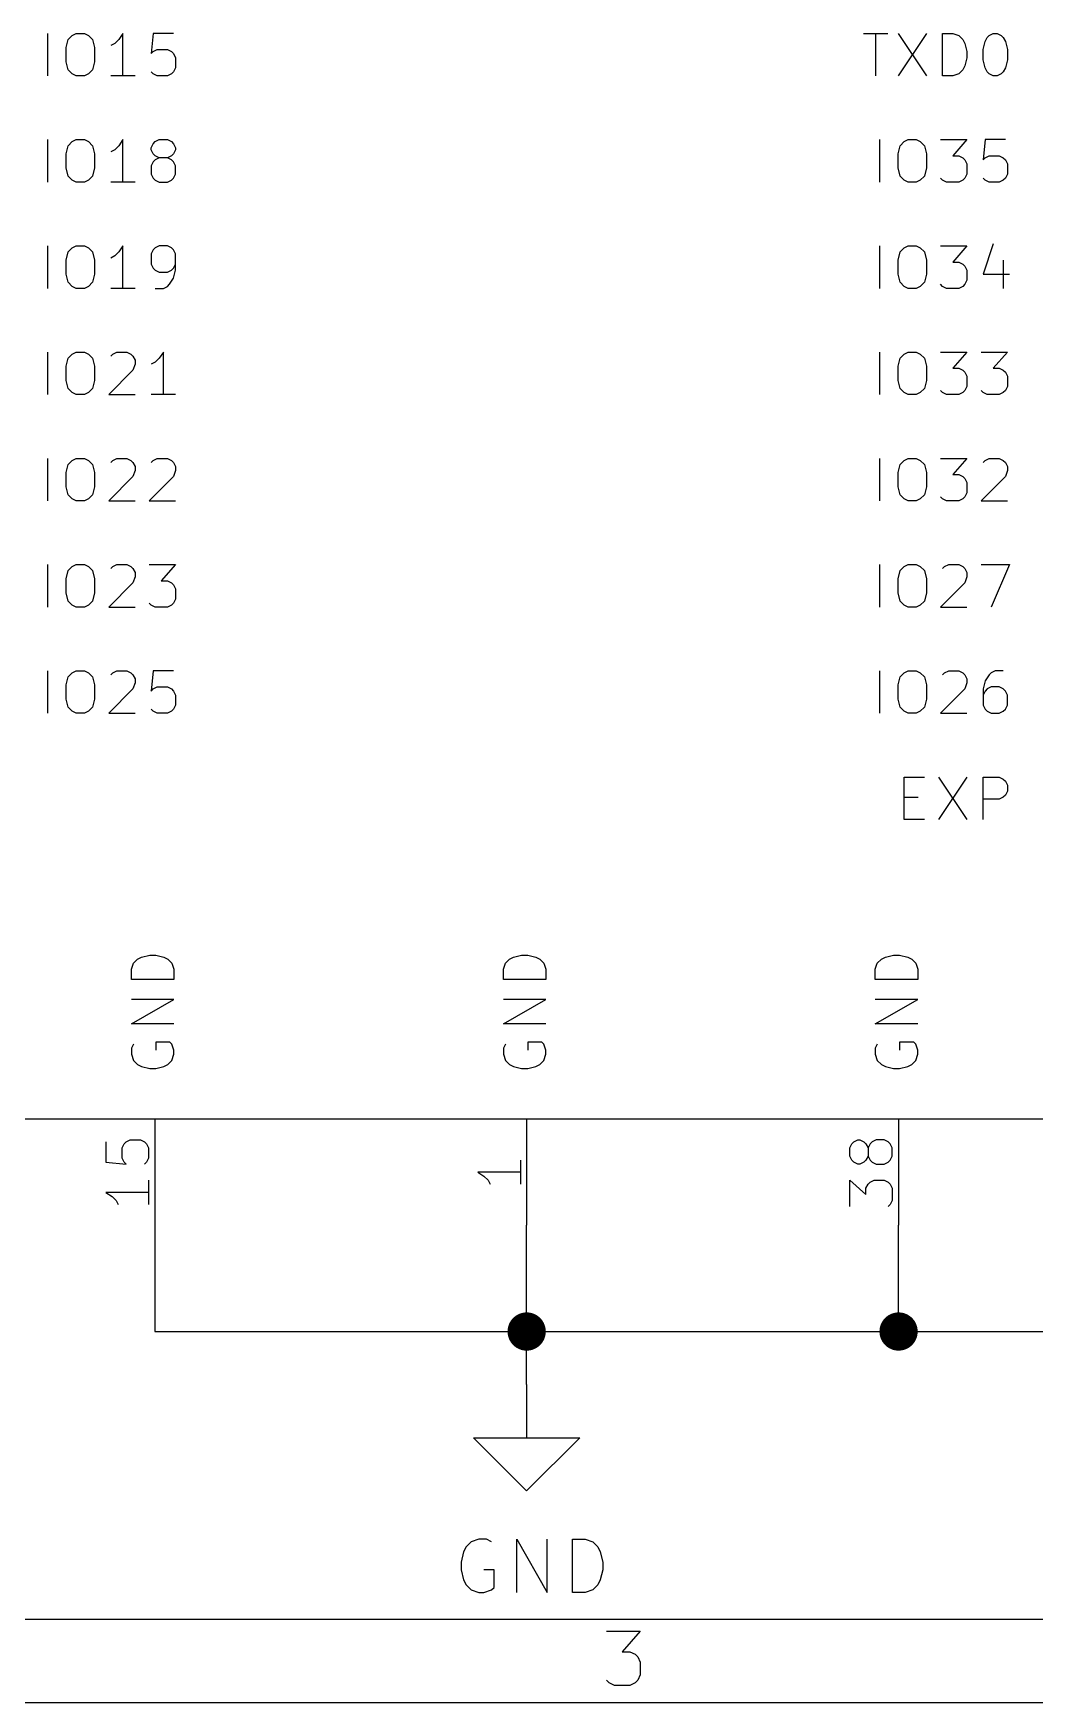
# Model space of a CAD drawing. Extents: x 0.4 to 16.1, y -11.3 to -0.4.
# Drawn here: x 4.786 to 5.728, y -11.299 to -9.728 of the extents above; entities that cross this region are included whole.
import ezdxf

# ---------------------------------------------------------------- set-up
doc = ezdxf.new("R2010")
doc.units = 0
doc.header["$MEASUREMENT"] = 0
for name, color, linetype in [('BLUE4', 5, 'CONTINUOUS'), ('BROWN2', 54, 'CONTINUOUS'), ('MAGENTA2', 6, 'CONTINUOUS'), ('MAGENTA3', 221, 'CONTINUOUS')]:
    doc.layers.add(name, color=color, linetype=linetype)

msp = doc.modelspace()

# ---------------------------------------------------------------- linework, layer by layer
at = {"layer": 'BLUE4', "linetype": 'CONTINUOUS'}
for p, q in [((4.85409, -10.7714), (4.85409, -10.7905)), ((4.86933, -10.7771), (4.87124, -10.7733)), ((4.86933, -10.7867), (4.86933, -10.7771)), ((4.87124, -10.7733), (4.87314, -10.7714)), ((4.87314, -10.7714), (4.87695, -10.7695)), ((4.87695, -10.7695), (4.88647, -10.7695)), ((4.88647, -10.7695), (4.89028, -10.7714)), ((4.89028, -10.7714), (4.89219, -10.7733)), ((4.89219, -10.7733), (4.89409, -10.7771)), ((4.89409, -10.7771), (4.89409, -10.7867)), ((5.55409, -10.7771), (5.556, -10.7733)), ((5.55409, -10.7848), (5.55409, -10.7771)), ((5.556, -10.7733), (5.5579, -10.7714)), ((5.5579, -10.7714), (5.56171, -10.7695)), ((5.56171, -10.7695), (5.56362, -10.7695)), ((5.56362, -10.7695), (5.56743, -10.7714)), ((5.56743, -10.7714), (5.56933, -10.7733)), ((5.56933, -10.7733), (5.57124, -10.7771)), ((5.57314, -10.7733), (5.57124, -10.7771)), ((5.57124, -10.7771), (5.57124, -10.7848)), ((5.57505, -10.7714), (5.57314, -10.7733)), ((5.57885, -10.7695), (5.57505, -10.7714)), ((5.58647, -10.7695), (5.57885, -10.7695)), ((5.59028, -10.7714), (5.58647, -10.7695)), ((5.59219, -10.7733), (5.59028, -10.7714)), ((5.59409, -10.7771), (5.59219, -10.7733)), ((5.59409, -10.7848), (5.59409, -10.7771)), ((4.85409, -10.7905), (4.87314, -10.7924)), ((4.87124, -10.7905), (4.86933, -10.7867)), ((4.87314, -10.7924), (4.87124, -10.7905)), ((4.89219, -10.7905), (4.89028, -10.7924)), ((4.89409, -10.7867), (4.89219, -10.7905)), ((5.24409, -10.7886), (5.24409, -10.8114)), ((5.556, -10.7886), (5.55409, -10.7848)), ((5.5579, -10.7905), (5.556, -10.7886)), ((5.56171, -10.7924), (5.5579, -10.7905)), ((5.56362, -10.7924), (5.56171, -10.7924)), ((5.56743, -10.7905), (5.56362, -10.7924)), ((5.56933, -10.7886), (5.56743, -10.7905)), ((5.57124, -10.7848), (5.56933, -10.7886)), ((5.57124, -10.7848), (5.57314, -10.7886)), ((5.57314, -10.7886), (5.57505, -10.7905)), ((5.57505, -10.7905), (5.57885, -10.7924)), ((5.57885, -10.7924), (5.58647, -10.7924)), ((5.58647, -10.7924), (5.59028, -10.7905)), ((5.59028, -10.7905), (5.59219, -10.7886)), ((5.59219, -10.7886), (5.59409, -10.7848)), ((4.89409, -10.8076), (4.89409, -10.8305)), ((5.24409, -10.8), (5.20409, -10.8)), ((5.20409, -10.8), (5.20981, -10.8038)), ((5.20981, -10.8038), (5.21362, -10.8076)), ((5.21362, -10.8076), (5.21552, -10.8114)), ((5.55409, -10.8324), (5.55409, -10.8076)), ((5.55409, -10.8076), (5.56933, -10.8209)), ((5.57124, -10.8114), (5.57314, -10.8095)), ((5.57314, -10.8095), (5.57695, -10.8076)), ((5.57695, -10.8076), (5.58647, -10.8076)), ((5.58647, -10.8076), (5.59028, -10.8095)), ((5.59028, -10.8095), (5.59219, -10.8114)), ((4.89409, -10.819), (4.85409, -10.819)), ((4.85409, -10.819), (4.85981, -10.8229)), ((4.85981, -10.8229), (4.86362, -10.8267)), ((5.56933, -10.8152), (5.57124, -10.8114)), ((5.56933, -10.8209), (5.56933, -10.8152)), ((5.59219, -10.8114), (5.59409, -10.8152)), ((5.59409, -10.8152), (5.59409, -10.8267)), ((4.86362, -10.8267), (4.86552, -10.8305)), ((5.59219, -10.8305), (5.59028, -10.8324)), ((5.59409, -10.8267), (5.59219, -10.8305))]:
    msp.add_line(p, q, dxfattribs=at)
at = {"layer": 'BROWN2', "linetype": 'CONTINUOUS'}
for p, q in [((5.75, -10.75), (4.75, -10.75)), ((4.9, -10.75), (4.9, -10.85)), ((5.25, -10.75), (5.25, -10.85)), ((5.6, -10.75), (5.6, -10.85)), ((5.25, -11), (5.25, -11.05)), ((5.25, -11.1), (5.2, -11.05)), ((5.2, -11.05), (5.25, -11.05)), ((5.25, -11.05), (5.3, -11.05)), ((5.3, -11.05), (5.25, -11.1)), ((0.47244, -11.2206), (16.0626, -11.2206)), ((5.32522, -11.2319), (5.35691, -11.2319)), ((5.35691, -11.2319), (5.33985, -11.2514)), ((5.33985, -11.2514), (5.34716, -11.2514)), ((5.34716, -11.2514), (5.35203, -11.2538)), ((5.35203, -11.2538), (5.35447, -11.2563)), ((5.35447, -11.2563), (5.35691, -11.2611)), ((5.35691, -11.2611), (5.35691, -11.2733)), ((5.32766, -11.2806), (5.32522, -11.2782)), ((5.33254, -11.2831), (5.32766, -11.2806)), ((5.35203, -11.2806), (5.34716, -11.2831)), ((5.35447, -11.2782), (5.35203, -11.2806)), ((5.35691, -11.2733), (5.35447, -11.2782)), ((5.34716, -11.2831), (5.33254, -11.2831)), ((0.3937, -11.2993), (16.1413, -11.2993))]:
    msp.add_line(p, q, dxfattribs=at)
at = {"layer": 'MAGENTA2', "linetype": 'CONTINUOUS'}
for p, q in [((4.79952, -9.76809), (4.79952, -9.72809)), ((4.81667, -9.74143), (4.81857, -9.73381)), ((4.81667, -9.75476), (4.81667, -9.74143)), ((4.81857, -9.73381), (4.82238, -9.73)), ((4.82238, -9.73), (4.82619, -9.72809)), ((4.82619, -9.72809), (4.83381, -9.72809)), ((4.83381, -9.72809), (4.83762, -9.73)), ((4.83762, -9.73), (4.84143, -9.73381)), ((4.84143, -9.73381), (4.84333, -9.74143)), ((4.84333, -9.74143), (4.84333, -9.75476)), ((4.86238, -9.73762), (4.85857, -9.73952)), ((4.86619, -9.73381), (4.86238, -9.73762)), ((4.87, -9.72809), (4.86619, -9.73381)), ((4.87, -9.76809), (4.87, -9.72809)), ((4.89857, -9.72809), (4.89667, -9.74714)), ((4.91762, -9.72809), (4.89857, -9.72809)), ((5.56714, -9.72809), (5.59, -9.72809)), ((5.57857, -9.76809), (5.57857, -9.72809)), ((5.59952, -9.72809), (5.62619, -9.76809)), ((5.62619, -9.72809), (5.59952, -9.76809)), ((5.64143, -9.76809), (5.64143, -9.72809)), ((5.64143, -9.72809), (5.65095, -9.72809)), ((5.65095, -9.72809), (5.65667, -9.73)), ((5.65667, -9.73), (5.66047, -9.73381)), ((5.66047, -9.73381), (5.66238, -9.73762)), ((5.66238, -9.73762), (5.66428, -9.74524)), ((5.67952, -9.74333), (5.68143, -9.73571)), ((5.68143, -9.73571), (5.68333, -9.7319)), ((5.68333, -9.7319), (5.68524, -9.73)), ((5.68524, -9.73), (5.68905, -9.72809)), ((5.68905, -9.72809), (5.69285, -9.72809)), ((5.69285, -9.72809), (5.69667, -9.73)), ((5.69667, -9.73), (5.69857, -9.7319)), ((5.69857, -9.7319), (5.70047, -9.73571)), ((5.70047, -9.73571), (5.70238, -9.74333)), ((4.81857, -9.76238), (4.81667, -9.75476)), ((4.84333, -9.75476), (4.84143, -9.76238)), ((4.89667, -9.74714), (4.89857, -9.74524)), ((4.89857, -9.74524), (4.90238, -9.74333)), ((4.90238, -9.74333), (4.9119, -9.74333)), ((4.9119, -9.74333), (4.91571, -9.74524)), ((4.91571, -9.74524), (4.91762, -9.74714)), ((4.91762, -9.74714), (4.91952, -9.75095)), ((4.91952, -9.75095), (4.91952, -9.76047)), ((5.66428, -9.75095), (5.66238, -9.75857)), ((5.66428, -9.74524), (5.66428, -9.75095)), ((5.67952, -9.75285), (5.67952, -9.74333)), ((5.68143, -9.76047), (5.67952, -9.75285)), ((5.70238, -9.75285), (5.70047, -9.76047)), ((5.70238, -9.74333), (5.70238, -9.75285)), ((4.82238, -9.76619), (4.81857, -9.76238)), ((4.82619, -9.76809), (4.82238, -9.76619)), ((4.83381, -9.76809), (4.82619, -9.76809)), ((4.83762, -9.76619), (4.83381, -9.76809)), ((4.84143, -9.76238), (4.83762, -9.76619)), ((4.88143, -9.76809), (4.85857, -9.76809)), ((4.89857, -9.76619), (4.89667, -9.76428)), ((4.90238, -9.76809), (4.89857, -9.76619)), ((4.9119, -9.76809), (4.90238, -9.76809)), ((4.91571, -9.76619), (4.9119, -9.76809)), ((4.91762, -9.76428), (4.91571, -9.76619)), ((4.91952, -9.76047), (4.91762, -9.76428)), ((5.65095, -9.76809), (5.64143, -9.76809)), ((5.65667, -9.76619), (5.65095, -9.76809)), ((5.66047, -9.76238), (5.65667, -9.76619)), ((5.66238, -9.75857), (5.66047, -9.76238)), ((5.68333, -9.76428), (5.68143, -9.76047)), ((5.68524, -9.76619), (5.68333, -9.76428)), ((5.68905, -9.76809), (5.68524, -9.76619)), ((5.69285, -9.76809), (5.68905, -9.76809)), ((5.69667, -9.76619), (5.69285, -9.76809)), ((5.69857, -9.76428), (5.69667, -9.76619)), ((5.70047, -9.76047), (5.69857, -9.76428)), ((4.79952, -9.86809), (4.79952, -9.82809)), ((4.81667, -9.84143), (4.81857, -9.83381)), ((4.81857, -9.83381), (4.82238, -9.83)), ((4.82238, -9.83), (4.82619, -9.82809)), ((4.82619, -9.82809), (4.83381, -9.82809)), ((4.83381, -9.82809), (4.83762, -9.83)), ((4.83762, -9.83), (4.84143, -9.83381)), ((4.84143, -9.83381), (4.84333, -9.84143)), ((4.86619, -9.83381), (4.86238, -9.83762)), ((4.87, -9.82809), (4.86619, -9.83381)), ((4.87, -9.86809), (4.87, -9.82809)), ((4.89667, -9.83571), (4.89857, -9.8319)), ((4.89667, -9.83762), (4.89667, -9.83571)), ((4.89857, -9.8319), (4.90047, -9.83)), ((4.90047, -9.83), (4.90428, -9.82809)), ((4.90428, -9.82809), (4.9119, -9.82809)), ((4.9119, -9.82809), (4.91571, -9.83)), ((4.91571, -9.83), (4.91762, -9.8319)), ((4.91762, -9.8319), (4.91952, -9.83571)), ((4.91952, -9.83571), (4.91952, -9.83762)), ((5.58238, -9.86809), (5.58238, -9.82809)), ((5.59952, -9.84143), (5.60143, -9.83381)), ((5.60143, -9.83381), (5.60524, -9.83)), ((5.60524, -9.83), (5.60905, -9.82809)), ((5.60905, -9.82809), (5.61667, -9.82809)), ((5.61667, -9.82809), (5.62047, -9.83)), ((5.62047, -9.83), (5.62428, -9.83381)), ((5.62428, -9.83381), (5.62619, -9.84143)), ((5.63952, -9.82809), (5.66428, -9.82809)), ((5.66428, -9.82809), (5.65095, -9.84333)), ((5.68143, -9.82809), (5.67952, -9.84714)), ((5.70047, -9.82809), (5.68143, -9.82809)), ((4.81667, -9.85476), (4.81667, -9.84143)), ((4.84333, -9.84143), (4.84333, -9.85476)), ((4.86238, -9.83762), (4.85857, -9.83952)), ((4.89857, -9.84143), (4.89667, -9.83762)), ((4.89857, -9.84905), (4.89667, -9.85285)), ((4.90047, -9.84333), (4.89857, -9.84143)), ((4.90047, -9.84714), (4.89857, -9.84905)), ((4.90428, -9.84524), (4.90047, -9.84333)), ((4.90428, -9.84524), (4.90047, -9.84714)), ((4.9119, -9.84524), (4.90428, -9.84524)), ((4.91571, -9.84333), (4.9119, -9.84524)), ((4.91571, -9.84714), (4.9119, -9.84524)), ((4.91762, -9.84143), (4.91571, -9.84333)), ((4.91762, -9.84905), (4.91571, -9.84714)), ((4.91952, -9.83762), (4.91762, -9.84143)), ((4.91952, -9.85285), (4.91762, -9.84905)), ((5.59952, -9.85476), (5.59952, -9.84143)), ((5.62619, -9.84143), (5.62619, -9.85476)), ((5.65095, -9.84333), (5.65667, -9.84333)), ((5.65667, -9.84333), (5.66047, -9.84524)), ((5.66047, -9.84524), (5.66238, -9.84714)), ((5.66238, -9.84714), (5.66428, -9.85095)), ((5.66428, -9.85095), (5.66428, -9.86047)), ((5.67952, -9.84714), (5.68143, -9.84524)), ((5.68143, -9.84524), (5.68524, -9.84333)), ((5.68524, -9.84333), (5.69476, -9.84333)), ((5.69476, -9.84333), (5.69857, -9.84524)), ((5.69857, -9.84524), (5.70047, -9.84714)), ((5.70047, -9.84714), (5.70238, -9.85095)), ((5.70238, -9.85095), (5.70238, -9.86047)), ((4.81857, -9.86238), (4.81667, -9.85476)), ((4.82238, -9.86619), (4.81857, -9.86238)), ((4.82619, -9.86809), (4.82238, -9.86619)), ((4.83762, -9.86619), (4.83381, -9.86809)), ((4.84143, -9.86238), (4.83762, -9.86619)), ((4.84333, -9.85476), (4.84143, -9.86238)), ((4.89667, -9.85285), (4.89667, -9.86047)), ((4.89667, -9.86047), (4.89857, -9.86428)), ((4.89857, -9.86428), (4.90047, -9.86619)), ((4.90047, -9.86619), (4.90428, -9.86809)), ((4.9119, -9.86809), (4.91571, -9.86619)), ((4.91571, -9.86619), (4.91762, -9.86428)), ((4.91762, -9.86428), (4.91952, -9.86047)), ((4.91952, -9.86047), (4.91952, -9.85285)), ((5.60143, -9.86238), (5.59952, -9.85476)), ((5.60524, -9.86619), (5.60143, -9.86238)), ((5.60905, -9.86809), (5.60524, -9.86619)), ((5.62047, -9.86619), (5.61667, -9.86809)), ((5.62428, -9.86238), (5.62047, -9.86619)), ((5.62619, -9.85476), (5.62428, -9.86238)), ((5.64143, -9.86619), (5.63952, -9.86428)), ((5.64524, -9.86809), (5.64143, -9.86619)), ((5.66047, -9.86619), (5.65667, -9.86809)), ((5.66238, -9.86428), (5.66047, -9.86619)), ((5.66428, -9.86047), (5.66238, -9.86428)), ((5.68143, -9.86619), (5.67952, -9.86428)), ((5.68524, -9.86809), (5.68143, -9.86619)), ((5.69857, -9.86619), (5.69476, -9.86809)), ((5.70047, -9.86428), (5.69857, -9.86619)), ((5.70238, -9.86047), (5.70047, -9.86428)), ((4.83381, -9.86809), (4.82619, -9.86809)), ((4.88143, -9.86809), (4.85857, -9.86809)), ((4.90428, -9.86809), (4.9119, -9.86809)), ((5.61667, -9.86809), (5.60905, -9.86809)), ((5.65667, -9.86809), (5.64524, -9.86809)), ((5.69476, -9.86809), (5.68524, -9.86809)), ((4.79952, -9.96809), (4.79952, -9.92809)), ((4.81857, -9.93381), (4.82238, -9.93)), ((4.82238, -9.93), (4.82619, -9.92809)), ((4.82619, -9.92809), (4.83381, -9.92809)), ((4.83381, -9.92809), (4.83762, -9.93)), ((4.83762, -9.93), (4.84143, -9.93381)), ((4.87, -9.92809), (4.86619, -9.93381)), ((4.87, -9.96809), (4.87, -9.92809)), ((4.90047, -9.93), (4.89857, -9.9319)), ((4.90428, -9.92809), (4.90047, -9.93)), ((4.9119, -9.92809), (4.90428, -9.92809)), ((4.91571, -9.93), (4.9119, -9.92809)), ((4.91762, -9.9319), (4.91571, -9.93)), ((5.58238, -9.96809), (5.58238, -9.92809)), ((5.60143, -9.93381), (5.60524, -9.93)), ((5.60524, -9.93), (5.60905, -9.92809)), ((5.60905, -9.92809), (5.61667, -9.92809)), ((5.61667, -9.92809), (5.62047, -9.93)), ((5.62047, -9.93), (5.62428, -9.93381)), ((5.63952, -9.92809), (5.66428, -9.92809)), ((5.66428, -9.92809), (5.65095, -9.94333)), ((5.68905, -9.92619), (5.67952, -9.95476)), ((4.81667, -9.94143), (4.81857, -9.93381)), ((4.81667, -9.95476), (4.81667, -9.94143)), ((4.84143, -9.93381), (4.84333, -9.94143)), ((4.84333, -9.94143), (4.84333, -9.95476)), ((4.86238, -9.93762), (4.85857, -9.93952)), ((4.86619, -9.93381), (4.86238, -9.93762)), ((4.89857, -9.9319), (4.89667, -9.93571)), ((4.89667, -9.93571), (4.89667, -9.94524)), ((4.89667, -9.94524), (4.89857, -9.94905)), ((4.91952, -9.93571), (4.91762, -9.9319)), ((4.91762, -9.94905), (4.91952, -9.94524)), ((4.91952, -9.95095), (4.91952, -9.93571)), ((5.59952, -9.94143), (5.60143, -9.93381)), ((5.59952, -9.95476), (5.59952, -9.94143)), ((5.62428, -9.93381), (5.62619, -9.94143)), ((5.62619, -9.94143), (5.62619, -9.95476)), ((5.65095, -9.94333), (5.65667, -9.94333)), ((5.65667, -9.94333), (5.66047, -9.94524)), ((5.66047, -9.94524), (5.66238, -9.94714)), ((5.69857, -9.94143), (5.69857, -9.96809)), ((4.81857, -9.96238), (4.81667, -9.95476)), ((4.84333, -9.95476), (4.84143, -9.96238)), ((4.89857, -9.94905), (4.90047, -9.95095)), ((4.90047, -9.95095), (4.90428, -9.95285)), ((4.90428, -9.95285), (4.9119, -9.95285)), ((4.9119, -9.95285), (4.91571, -9.95095)), ((4.91381, -9.96428), (4.91762, -9.95857)), ((4.91571, -9.95095), (4.91762, -9.94905)), ((4.91762, -9.95857), (4.91952, -9.95095)), ((5.60143, -9.96238), (5.59952, -9.95476)), ((5.62619, -9.95476), (5.62428, -9.96238)), ((5.66238, -9.94714), (5.66428, -9.95095)), ((5.66428, -9.96047), (5.66238, -9.96428)), ((5.66428, -9.95095), (5.66428, -9.96047)), ((5.67952, -9.95476), (5.70428, -9.95476)), ((4.82238, -9.96619), (4.81857, -9.96238)), ((4.82619, -9.96809), (4.82238, -9.96619)), ((4.83381, -9.96809), (4.82619, -9.96809)), ((4.83762, -9.96619), (4.83381, -9.96809)), ((4.84143, -9.96238), (4.83762, -9.96619)), ((4.88143, -9.96809), (4.85857, -9.96809)), ((4.90047, -9.96809), (4.90809, -9.96809)), ((4.90809, -9.96809), (4.9119, -9.96619)), ((4.9119, -9.96619), (4.91381, -9.96428)), ((5.60524, -9.96619), (5.60143, -9.96238)), ((5.60905, -9.96809), (5.60524, -9.96619)), ((5.61667, -9.96809), (5.60905, -9.96809)), ((5.62047, -9.96619), (5.61667, -9.96809)), ((5.62428, -9.96238), (5.62047, -9.96619)), ((5.64143, -9.96619), (5.63952, -9.96428)), ((5.64524, -9.96809), (5.64143, -9.96619)), ((5.65667, -9.96809), (5.64524, -9.96809)), ((5.66047, -9.96619), (5.65667, -9.96809)), ((5.66238, -9.96428), (5.66047, -9.96619)), ((4.79952, -10.0681), (4.79952, -10.0281)), ((4.81667, -10.0414), (4.81857, -10.0338)), ((4.81857, -10.0338), (4.82238, -10.03)), ((4.82238, -10.03), (4.82619, -10.0281)), ((4.82619, -10.0281), (4.83381, -10.0281)), ((4.83381, -10.0281), (4.83762, -10.03)), ((4.83762, -10.03), (4.84143, -10.0338)), ((4.84143, -10.0338), (4.84333, -10.0414)), ((4.85857, -10.0319), (4.86047, -10.03)), ((4.86047, -10.03), (4.86428, -10.0281)), ((4.86428, -10.0281), (4.87381, -10.0281)), ((4.87381, -10.0281), (4.87762, -10.03)), ((4.87762, -10.03), (4.87952, -10.0319)), ((4.87952, -10.0319), (4.88143, -10.0357)), ((4.88143, -10.0395), (4.87952, -10.0452)), ((4.88143, -10.0357), (4.88143, -10.0395)), ((4.90047, -10.0376), (4.89667, -10.0395)), ((4.90428, -10.0338), (4.90047, -10.0376)), ((4.90809, -10.0281), (4.90428, -10.0338)), ((4.90809, -10.0681), (4.90809, -10.0281)), ((5.58238, -10.0681), (5.58238, -10.0281)), ((5.59952, -10.0414), (5.60143, -10.0338)), ((5.60143, -10.0338), (5.60524, -10.03)), ((5.60524, -10.03), (5.60905, -10.0281)), ((5.60905, -10.0281), (5.61667, -10.0281)), ((5.61667, -10.0281), (5.62047, -10.03)), ((5.62047, -10.03), (5.62428, -10.0338)), ((5.62428, -10.0338), (5.62619, -10.0414)), ((5.63952, -10.0281), (5.66428, -10.0281)), ((5.66428, -10.0281), (5.65095, -10.0433)), ((5.67762, -10.0281), (5.70238, -10.0281)), ((5.70238, -10.0281), (5.68905, -10.0433)), ((4.81667, -10.0548), (4.81667, -10.0414)), ((4.81857, -10.0624), (4.81667, -10.0548)), ((4.84333, -10.0548), (4.84143, -10.0624)), ((4.84333, -10.0414), (4.84333, -10.0548)), ((4.87952, -10.0452), (4.85667, -10.0681)), ((5.59952, -10.0548), (5.59952, -10.0414)), ((5.60143, -10.0624), (5.59952, -10.0548)), ((5.62619, -10.0548), (5.62428, -10.0624)), ((5.62619, -10.0414), (5.62619, -10.0548)), ((5.65095, -10.0433), (5.65667, -10.0433)), ((5.65667, -10.0433), (5.66047, -10.0452)), ((5.66047, -10.0452), (5.66238, -10.0471)), ((5.66238, -10.0471), (5.66428, -10.0509)), ((5.66428, -10.0509), (5.66428, -10.0605)), ((5.68905, -10.0433), (5.69476, -10.0433)), ((5.69476, -10.0433), (5.69857, -10.0452)), ((5.69857, -10.0452), (5.70047, -10.0471)), ((5.70047, -10.0471), (5.70238, -10.0509)), ((5.70238, -10.0509), (5.70238, -10.0605)), ((4.82238, -10.0662), (4.81857, -10.0624)), ((4.82619, -10.0681), (4.82238, -10.0662)), ((4.83381, -10.0681), (4.82619, -10.0681)), ((4.83762, -10.0662), (4.83381, -10.0681)), ((4.84143, -10.0624), (4.83762, -10.0662)), ((4.85667, -10.0681), (4.88143, -10.0681)), ((4.91952, -10.0681), (4.89667, -10.0681)), ((5.60524, -10.0662), (5.60143, -10.0624)), ((5.60905, -10.0681), (5.60524, -10.0662)), ((5.61667, -10.0681), (5.60905, -10.0681)), ((5.62047, -10.0662), (5.61667, -10.0681)), ((5.62428, -10.0624), (5.62047, -10.0662)), ((5.64143, -10.0662), (5.63952, -10.0643)), ((5.64524, -10.0681), (5.64143, -10.0662)), ((5.65667, -10.0681), (5.64524, -10.0681)), ((5.66047, -10.0662), (5.65667, -10.0681)), ((5.66238, -10.0643), (5.66047, -10.0662)), ((5.66428, -10.0605), (5.66238, -10.0643)), ((5.67952, -10.0662), (5.67762, -10.0643)), ((5.68333, -10.0681), (5.67952, -10.0662)), ((5.69476, -10.0681), (5.68333, -10.0681)), ((5.69857, -10.0662), (5.69476, -10.0681)), ((5.70047, -10.0643), (5.69857, -10.0662)), ((5.70238, -10.0605), (5.70047, -10.0643)), ((4.79952, -10.1681), (4.79952, -10.1281)), ((4.81667, -10.1414), (4.81857, -10.1338)), ((4.81857, -10.1338), (4.82238, -10.13)), ((4.82238, -10.13), (4.82619, -10.1281)), ((4.82619, -10.1281), (4.83381, -10.1281)), ((4.83381, -10.1281), (4.83762, -10.13)), ((4.83762, -10.13), (4.84143, -10.1338)), ((4.84143, -10.1338), (4.84333, -10.1414)), ((4.85857, -10.1319), (4.86047, -10.13)), ((4.86047, -10.13), (4.86428, -10.1281)), ((4.86428, -10.1281), (4.87381, -10.1281)), ((4.87381, -10.1281), (4.87762, -10.13)), ((4.87762, -10.13), (4.87952, -10.1319)), ((4.87952, -10.1319), (4.88143, -10.1357)), ((4.89667, -10.1319), (4.89857, -10.13)), ((4.89857, -10.13), (4.90238, -10.1281)), ((4.90238, -10.1281), (4.9119, -10.1281)), ((4.9119, -10.1281), (4.91571, -10.13)), ((4.91571, -10.13), (4.91762, -10.1319)), ((4.91762, -10.1319), (4.91952, -10.1357)), ((5.58238, -10.1681), (5.58238, -10.1281)), ((5.59952, -10.1414), (5.60143, -10.1338)), ((5.60143, -10.1338), (5.60524, -10.13)), ((5.60524, -10.13), (5.60905, -10.1281)), ((5.60905, -10.1281), (5.61667, -10.1281)), ((5.61667, -10.1281), (5.62047, -10.13)), ((5.62047, -10.13), (5.62428, -10.1338)), ((5.62428, -10.1338), (5.62619, -10.1414)), ((5.63952, -10.1281), (5.66428, -10.1281)), ((5.66428, -10.1281), (5.65095, -10.1433)), ((5.67952, -10.1319), (5.68143, -10.13)), ((5.68143, -10.13), (5.68524, -10.1281)), ((5.68524, -10.1281), (5.69476, -10.1281)), ((5.69476, -10.1281), (5.69857, -10.13)), ((5.69857, -10.13), (5.70047, -10.1319)), ((5.70047, -10.1319), (5.70238, -10.1357)), ((4.81667, -10.1548), (4.81667, -10.1414)), ((4.84333, -10.1414), (4.84333, -10.1548)), ((4.87952, -10.1452), (4.85667, -10.1681)), ((4.88143, -10.1395), (4.87952, -10.1452)), ((4.88143, -10.1357), (4.88143, -10.1395)), ((4.91762, -10.1452), (4.89476, -10.1681)), ((4.91952, -10.1395), (4.91762, -10.1452)), ((4.91952, -10.1357), (4.91952, -10.1395)), ((5.59952, -10.1548), (5.59952, -10.1414)), ((5.62619, -10.1414), (5.62619, -10.1548)), ((5.65095, -10.1433), (5.65667, -10.1433)), ((5.65667, -10.1433), (5.66047, -10.1452)), ((5.66047, -10.1452), (5.66238, -10.1471)), ((5.66238, -10.1471), (5.66428, -10.1509)), ((5.70047, -10.1452), (5.67762, -10.1681)), ((5.70238, -10.1395), (5.70047, -10.1452)), ((5.70238, -10.1357), (5.70238, -10.1395)), ((4.81857, -10.1624), (4.81667, -10.1548)), ((4.82238, -10.1662), (4.81857, -10.1624)), ((4.84143, -10.1624), (4.83762, -10.1662)), ((4.84333, -10.1548), (4.84143, -10.1624)), ((5.60143, -10.1624), (5.59952, -10.1548)), ((5.60524, -10.1662), (5.60143, -10.1624)), ((5.62428, -10.1624), (5.62047, -10.1662)), ((5.62619, -10.1548), (5.62428, -10.1624)), ((5.64143, -10.1662), (5.63952, -10.1643)), ((5.66238, -10.1643), (5.66047, -10.1662)), ((5.66428, -10.1605), (5.66238, -10.1643)), ((5.66428, -10.1509), (5.66428, -10.1605)), ((4.82619, -10.1681), (4.82238, -10.1662)), ((4.83381, -10.1681), (4.82619, -10.1681)), ((4.83762, -10.1662), (4.83381, -10.1681)), ((4.85667, -10.1681), (4.88143, -10.1681)), ((4.89476, -10.1681), (4.91952, -10.1681)), ((5.60905, -10.1681), (5.60524, -10.1662)), ((5.61667, -10.1681), (5.60905, -10.1681)), ((5.62047, -10.1662), (5.61667, -10.1681)), ((5.64524, -10.1681), (5.64143, -10.1662)), ((5.65667, -10.1681), (5.64524, -10.1681)), ((5.66047, -10.1662), (5.65667, -10.1681)), ((5.67762, -10.1681), (5.70238, -10.1681)), ((4.79952, -10.2681), (4.79952, -10.2281)), ((4.82238, -10.23), (4.82619, -10.2281)), ((4.82619, -10.2281), (4.83381, -10.2281)), ((4.83381, -10.2281), (4.83762, -10.23)), ((4.86047, -10.23), (4.86428, -10.2281)), ((4.86428, -10.2281), (4.87381, -10.2281)), ((4.87381, -10.2281), (4.87762, -10.23)), ((4.89476, -10.2281), (4.91952, -10.2281)), ((4.91952, -10.2281), (4.90619, -10.2433)), ((5.58238, -10.2681), (5.58238, -10.2281)), ((5.60524, -10.23), (5.60905, -10.2281)), ((5.60905, -10.2281), (5.61667, -10.2281)), ((5.61667, -10.2281), (5.62047, -10.23)), ((5.64333, -10.23), (5.64714, -10.2281)), ((5.64714, -10.2281), (5.65667, -10.2281)), ((5.65667, -10.2281), (5.66047, -10.23)), ((5.67762, -10.2281), (5.70428, -10.2281)), ((5.70428, -10.2281), (5.68714, -10.2681)), ((4.81667, -10.2414), (4.81857, -10.2338)), ((4.81667, -10.2548), (4.81667, -10.2414)), ((4.81857, -10.2338), (4.82238, -10.23)), ((4.83762, -10.23), (4.84143, -10.2338)), ((4.84143, -10.2338), (4.84333, -10.2414)), ((4.84333, -10.2414), (4.84333, -10.2548)), ((4.85857, -10.2319), (4.86047, -10.23)), ((4.87762, -10.23), (4.87952, -10.2319)), ((4.87952, -10.2319), (4.88143, -10.2357)), ((4.88143, -10.2395), (4.87952, -10.2452)), ((4.88143, -10.2357), (4.88143, -10.2395)), ((4.90619, -10.2433), (4.9119, -10.2433)), ((4.9119, -10.2433), (4.91571, -10.2452)), ((5.59952, -10.2414), (5.60143, -10.2338)), ((5.59952, -10.2548), (5.59952, -10.2414)), ((5.60143, -10.2338), (5.60524, -10.23)), ((5.62047, -10.23), (5.62428, -10.2338)), ((5.62428, -10.2338), (5.62619, -10.2414)), ((5.62619, -10.2414), (5.62619, -10.2548)), ((5.64143, -10.2319), (5.64333, -10.23)), ((5.66047, -10.23), (5.66238, -10.2319)), ((5.66238, -10.2319), (5.66428, -10.2357)), ((5.66428, -10.2395), (5.66238, -10.2452)), ((5.66428, -10.2357), (5.66428, -10.2395)), ((4.81857, -10.2624), (4.81667, -10.2548)), ((4.84333, -10.2548), (4.84143, -10.2624)), ((4.87952, -10.2452), (4.85667, -10.2681)), ((4.91571, -10.2452), (4.91762, -10.2471)), ((4.91762, -10.2471), (4.91952, -10.2509)), ((4.91952, -10.2509), (4.91952, -10.2605)), ((5.60143, -10.2624), (5.59952, -10.2548)), ((5.62619, -10.2548), (5.62428, -10.2624)), ((5.66238, -10.2452), (5.63952, -10.2681)), ((4.82238, -10.2662), (4.81857, -10.2624)), ((4.82619, -10.2681), (4.82238, -10.2662)), ((4.83381, -10.2681), (4.82619, -10.2681)), ((4.83762, -10.2662), (4.83381, -10.2681)), ((4.84143, -10.2624), (4.83762, -10.2662)), ((4.85667, -10.2681), (4.88143, -10.2681)), ((4.89667, -10.2662), (4.89476, -10.2643)), ((4.90047, -10.2681), (4.89667, -10.2662)), ((4.9119, -10.2681), (4.90047, -10.2681)), ((4.91571, -10.2662), (4.9119, -10.2681)), ((4.91762, -10.2643), (4.91571, -10.2662)), ((4.91952, -10.2605), (4.91762, -10.2643)), ((5.60524, -10.2662), (5.60143, -10.2624)), ((5.60905, -10.2681), (5.60524, -10.2662)), ((5.61667, -10.2681), (5.60905, -10.2681)), ((5.62047, -10.2662), (5.61667, -10.2681)), ((5.62428, -10.2624), (5.62047, -10.2662)), ((5.63952, -10.2681), (5.66428, -10.2681)), ((4.79952, -10.3681), (4.79952, -10.3281)), ((4.81667, -10.3414), (4.81857, -10.3338)), ((4.81857, -10.3338), (4.82238, -10.33)), ((4.82238, -10.33), (4.82619, -10.3281)), ((4.82619, -10.3281), (4.83381, -10.3281)), ((4.83381, -10.3281), (4.83762, -10.33)), ((4.83762, -10.33), (4.84143, -10.3338)), ((4.84143, -10.3338), (4.84333, -10.3414)), ((4.85857, -10.3319), (4.86047, -10.33)), ((4.86047, -10.33), (4.86428, -10.3281)), ((4.86428, -10.3281), (4.87381, -10.3281)), ((4.87381, -10.3281), (4.87762, -10.33)), ((4.87762, -10.33), (4.87952, -10.3319)), ((4.87952, -10.3319), (4.88143, -10.3357)), ((4.88143, -10.3357), (4.88143, -10.3395)), ((4.89857, -10.3281), (4.89667, -10.3471)), ((4.91762, -10.3281), (4.89857, -10.3281)), ((5.58238, -10.3681), (5.58238, -10.3281)), ((5.59952, -10.3414), (5.60143, -10.3338)), ((5.60143, -10.3338), (5.60524, -10.33)), ((5.60524, -10.33), (5.60905, -10.3281)), ((5.60905, -10.3281), (5.61667, -10.3281)), ((5.61667, -10.3281), (5.62047, -10.33)), ((5.62047, -10.33), (5.62428, -10.3338)), ((5.62428, -10.3338), (5.62619, -10.3414)), ((5.64143, -10.3319), (5.64333, -10.33)), ((5.64333, -10.33), (5.64714, -10.3281)), ((5.64714, -10.3281), (5.65667, -10.3281)), ((5.65667, -10.3281), (5.66047, -10.33)), ((5.66047, -10.33), (5.66238, -10.3319)), ((5.66238, -10.3319), (5.66428, -10.3357)), ((5.66428, -10.3357), (5.66428, -10.3395)), ((5.68143, -10.3376), (5.67952, -10.3452)), ((5.68524, -10.3319), (5.68143, -10.3376)), ((5.68714, -10.33), (5.68524, -10.3319)), ((5.69095, -10.3281), (5.68714, -10.33)), ((5.69857, -10.3281), (5.69095, -10.3281)), ((4.81667, -10.3548), (4.81667, -10.3414)), ((4.84333, -10.3414), (4.84333, -10.3548)), ((4.87952, -10.3452), (4.85667, -10.3681)), ((4.88143, -10.3395), (4.87952, -10.3452)), ((4.89667, -10.3471), (4.89857, -10.3452)), ((4.89857, -10.3452), (4.90238, -10.3433)), ((4.90238, -10.3433), (4.9119, -10.3433)), ((4.9119, -10.3433), (4.91571, -10.3452)), ((4.91571, -10.3452), (4.91762, -10.3471)), ((4.91762, -10.3471), (4.91952, -10.3509)), ((4.91952, -10.3509), (4.91952, -10.3605)), ((5.59952, -10.3548), (5.59952, -10.3414)), ((5.62619, -10.3414), (5.62619, -10.3548)), ((5.66238, -10.3452), (5.63952, -10.3681)), ((5.66428, -10.3395), (5.66238, -10.3452)), ((5.67952, -10.3452), (5.67952, -10.3605)), ((5.68143, -10.3471), (5.67952, -10.3509)), ((5.68333, -10.3452), (5.68143, -10.3471)), ((5.68714, -10.3433), (5.68333, -10.3452)), ((5.69476, -10.3433), (5.68714, -10.3433)), ((5.69857, -10.3452), (5.69476, -10.3433)), ((5.70047, -10.3471), (5.69857, -10.3452)), ((5.70238, -10.3509), (5.70047, -10.3471)), ((5.70238, -10.3605), (5.70238, -10.3509)), ((4.81857, -10.3624), (4.81667, -10.3548)), ((4.82238, -10.3662), (4.81857, -10.3624)), ((4.82619, -10.3681), (4.82238, -10.3662)), ((4.83381, -10.3681), (4.82619, -10.3681)), ((4.83762, -10.3662), (4.83381, -10.3681)), ((4.84143, -10.3624), (4.83762, -10.3662)), ((4.84333, -10.3548), (4.84143, -10.3624)), ((4.85667, -10.3681), (4.88143, -10.3681)), ((4.89857, -10.3662), (4.89667, -10.3643)), ((4.90238, -10.3681), (4.89857, -10.3662)), ((4.9119, -10.3681), (4.90238, -10.3681)), ((4.91571, -10.3662), (4.9119, -10.3681)), ((4.91762, -10.3643), (4.91571, -10.3662)), ((4.91952, -10.3605), (4.91762, -10.3643)), ((5.60143, -10.3624), (5.59952, -10.3548)), ((5.60524, -10.3662), (5.60143, -10.3624)), ((5.60905, -10.3681), (5.60524, -10.3662)), ((5.61667, -10.3681), (5.60905, -10.3681)), ((5.62047, -10.3662), (5.61667, -10.3681)), ((5.62428, -10.3624), (5.62047, -10.3662)), ((5.62619, -10.3548), (5.62428, -10.3624)), ((5.63952, -10.3681), (5.66428, -10.3681)), ((5.67952, -10.3605), (5.68143, -10.3643)), ((5.68143, -10.3643), (5.68333, -10.3662)), ((5.68333, -10.3662), (5.68714, -10.3681)), ((5.68714, -10.3681), (5.69476, -10.3681)), ((5.69476, -10.3681), (5.69857, -10.3662)), ((5.69857, -10.3662), (5.70047, -10.3643)), ((5.70047, -10.3643), (5.70238, -10.3605)), ((5.60524, -10.4681), (5.60524, -10.4281)), ((5.60524, -10.4281), (5.62428, -10.4281)), ((5.63762, -10.4281), (5.66428, -10.4681)), ((5.66428, -10.4281), (5.63762, -10.4681)), ((5.67952, -10.4681), (5.67952, -10.4281)), ((5.67952, -10.4281), (5.69476, -10.4281)), ((5.69476, -10.4281), (5.69857, -10.43)), ((5.69857, -10.43), (5.70047, -10.4319)), ((5.70047, -10.4319), (5.70238, -10.4357)), ((5.60524, -10.4471), (5.61857, -10.4471)), ((5.69857, -10.4471), (5.69476, -10.449)), ((5.70047, -10.4452), (5.69857, -10.4471)), ((5.70238, -10.4414), (5.70047, -10.4452)), ((5.70238, -10.4357), (5.70238, -10.4414)), ((5.69476, -10.449), (5.67952, -10.449)), ((5.62428, -10.4681), (5.60524, -10.4681)), ((4.87809, -10.609), (4.88, -10.6033)), ((4.88, -10.6033), (4.88381, -10.5995)), ((4.88381, -10.5995), (4.88762, -10.5976)), ((4.88762, -10.5976), (4.89524, -10.5957)), ((4.89524, -10.5957), (4.90095, -10.5957)), ((4.90095, -10.5957), (4.90857, -10.5976)), ((4.90857, -10.5976), (4.91238, -10.5995)), ((4.91238, -10.5995), (4.91619, -10.6033)), ((4.91619, -10.6033), (4.91809, -10.609)), ((5.22809, -10.609), (5.23, -10.6033)), ((5.23, -10.6033), (5.23381, -10.5995)), ((5.23381, -10.5995), (5.23762, -10.5976)), ((5.23762, -10.5976), (5.24524, -10.5957)), ((5.24524, -10.5957), (5.25095, -10.5957)), ((5.25095, -10.5957), (5.25857, -10.5976)), ((5.25857, -10.5976), (5.26238, -10.5995)), ((5.26238, -10.5995), (5.26619, -10.6033)), ((5.26619, -10.6033), (5.26809, -10.609)), ((5.57809, -10.609), (5.58, -10.6033)), ((5.58, -10.6033), (5.58381, -10.5995)), ((5.58381, -10.5995), (5.58762, -10.5976)), ((5.58762, -10.5976), (5.59524, -10.5957)), ((5.59524, -10.5957), (5.60095, -10.5957)), ((5.60095, -10.5957), (5.60857, -10.5976)), ((5.60857, -10.5976), (5.61238, -10.5995)), ((5.61238, -10.5995), (5.61619, -10.6033)), ((5.61619, -10.6033), (5.61809, -10.609)), ((4.87809, -10.6186), (4.87809, -10.609)), ((4.91809, -10.6186), (4.87809, -10.6186)), ((4.91809, -10.609), (4.91809, -10.6186)), ((5.22809, -10.6186), (5.22809, -10.609)), ((5.26809, -10.6186), (5.22809, -10.6186)), ((5.26809, -10.609), (5.26809, -10.6186)), ((5.57809, -10.6186), (5.57809, -10.609)), ((5.61809, -10.6186), (5.57809, -10.6186)), ((5.61809, -10.609), (5.61809, -10.6186)), ((4.87809, -10.6605), (4.91809, -10.6376)), ((4.91809, -10.6376), (4.87809, -10.6376)), ((5.22809, -10.6605), (5.26809, -10.6376)), ((5.26809, -10.6376), (5.22809, -10.6376)), ((5.57809, -10.6605), (5.61809, -10.6376)), ((5.61809, -10.6376), (5.57809, -10.6376)), ((4.91809, -10.6605), (4.87809, -10.6605)), ((5.26809, -10.6605), (5.22809, -10.6605)), ((5.61809, -10.6605), (5.57809, -10.6605)), ((4.88, -10.6795), (4.87809, -10.6833)), ((4.87809, -10.6833), (4.87809, -10.689)), ((4.91428, -10.6776), (4.90095, -10.6776)), ((4.90095, -10.6776), (4.90095, -10.6852)), ((4.91619, -10.6795), (4.91428, -10.6776)), ((4.91809, -10.6852), (4.91619, -10.6795)), ((5.23, -10.6795), (5.22809, -10.6833)), ((5.22809, -10.6833), (5.22809, -10.689)), ((5.26428, -10.6776), (5.25095, -10.6776)), ((5.25095, -10.6776), (5.25095, -10.6852)), ((5.26619, -10.6795), (5.26428, -10.6776)), ((5.26809, -10.6852), (5.26619, -10.6795)), ((5.58, -10.6795), (5.57809, -10.6833)), ((5.57809, -10.6833), (5.57809, -10.689)), ((5.61428, -10.6776), (5.60095, -10.6776)), ((5.60095, -10.6776), (5.60095, -10.6852)), ((5.61619, -10.6795), (5.61428, -10.6776)), ((5.61809, -10.6852), (5.61619, -10.6795)), ((4.87809, -10.689), (4.88, -10.6948)), ((4.88, -10.6948), (4.88381, -10.6986)), ((4.88381, -10.6986), (4.88762, -10.7005)), ((4.90857, -10.7005), (4.91238, -10.6986)), ((4.91238, -10.6986), (4.91619, -10.6948)), ((4.91619, -10.6948), (4.91809, -10.689)), ((4.91809, -10.689), (4.91809, -10.6852)), ((5.22809, -10.689), (5.23, -10.6948)), ((5.23, -10.6948), (5.23381, -10.6986)), ((5.23381, -10.6986), (5.23762, -10.7005)), ((5.25857, -10.7005), (5.26238, -10.6986)), ((5.26238, -10.6986), (5.26619, -10.6948)), ((5.26619, -10.6948), (5.26809, -10.689)), ((5.26809, -10.689), (5.26809, -10.6852)), ((5.57809, -10.689), (5.58, -10.6948)), ((5.58, -10.6948), (5.58381, -10.6986)), ((5.58381, -10.6986), (5.58762, -10.7005)), ((5.60857, -10.7005), (5.61238, -10.6986)), ((5.61238, -10.6986), (5.61619, -10.6948)), ((5.61619, -10.6948), (5.61809, -10.689)), ((5.61809, -10.689), (5.61809, -10.6852)), ((4.88762, -10.7005), (4.89524, -10.7024)), ((4.89524, -10.7024), (4.90095, -10.7024)), ((4.90095, -10.7024), (4.90857, -10.7005)), ((5.23762, -10.7005), (5.24524, -10.7024)), ((5.24524, -10.7024), (5.25095, -10.7024)), ((5.25095, -10.7024), (5.25857, -10.7005)), ((5.58762, -10.7005), (5.59524, -10.7024)), ((5.59524, -10.7024), (5.60095, -10.7024)), ((5.60095, -10.7024), (5.60857, -10.7005)), ((5.19309, -11.1528), (5.19071, -11.1575)), ((5.19785, -11.148), (5.19309, -11.1528)), ((5.205, -11.1456), (5.19785, -11.148)), ((5.21214, -11.1456), (5.205, -11.1456)), ((5.2169, -11.148), (5.21214, -11.1456)), ((5.24071, -11.1956), (5.24071, -11.1456)), ((5.24071, -11.1456), (5.26928, -11.1956)), ((5.26928, -11.1956), (5.26928, -11.1456)), ((5.29309, -11.1956), (5.29309, -11.1456)), ((5.29309, -11.1456), (5.305, -11.1456)), ((5.305, -11.1456), (5.31214, -11.148)), ((5.31214, -11.148), (5.3169, -11.1528)), ((5.3169, -11.1528), (5.31928, -11.1575)), ((5.19071, -11.1575), (5.18833, -11.167)), ((5.18833, -11.167), (5.18833, -11.1742)), ((5.31928, -11.1575), (5.32167, -11.167)), ((5.32167, -11.167), (5.32167, -11.1742)), ((5.18833, -11.1742), (5.19071, -11.1837)), ((5.19071, -11.1837), (5.19309, -11.1885)), ((5.21928, -11.1742), (5.20976, -11.1742)), ((5.21928, -11.1909), (5.21928, -11.1742)), ((5.31928, -11.1837), (5.3169, -11.1885)), ((5.32167, -11.1742), (5.31928, -11.1837)), ((5.19309, -11.1885), (5.19785, -11.1932)), ((5.19785, -11.1932), (5.205, -11.1956)), ((5.205, -11.1956), (5.20976, -11.1956)), ((5.20976, -11.1956), (5.2169, -11.1932)), ((5.2169, -11.1932), (5.21928, -11.1909)), ((5.305, -11.1956), (5.29309, -11.1956)), ((5.31214, -11.1932), (5.305, -11.1956)), ((5.3169, -11.1885), (5.31214, -11.1932))]:
    msp.add_line(p, q, dxfattribs=at)
at = {"layer": 'MAGENTA3', "linetype": 'CONTINUOUS'}
for p, q in [((4.9, -10.85), (4.9, -10.95)), ((5.25, -10.95), (5.25, -10.85)), ((5.6, -10.95), (5.6, -10.85)), ((4.9, -10.95), (5.25, -10.95)), ((5.25, -10.95), (5.6, -10.95)), ((5.25, -11), (5.25, -10.95)), ((5.6, -10.95), (6, -10.95))]:
    msp.add_line(p, q, dxfattribs=at)
at = {"layer": 'MAGENTA3', "const_width": 0.018}
for points in [[(5.241, -10.95, 1), (5.259, -10.95, 1)], [(5.591, -10.95, 1), (5.609, -10.95, 1)]]:
    msp.add_lwpolyline(points, format="xyb", close=True, dxfattribs=at)

doc.saveas('drawing.dxf')
